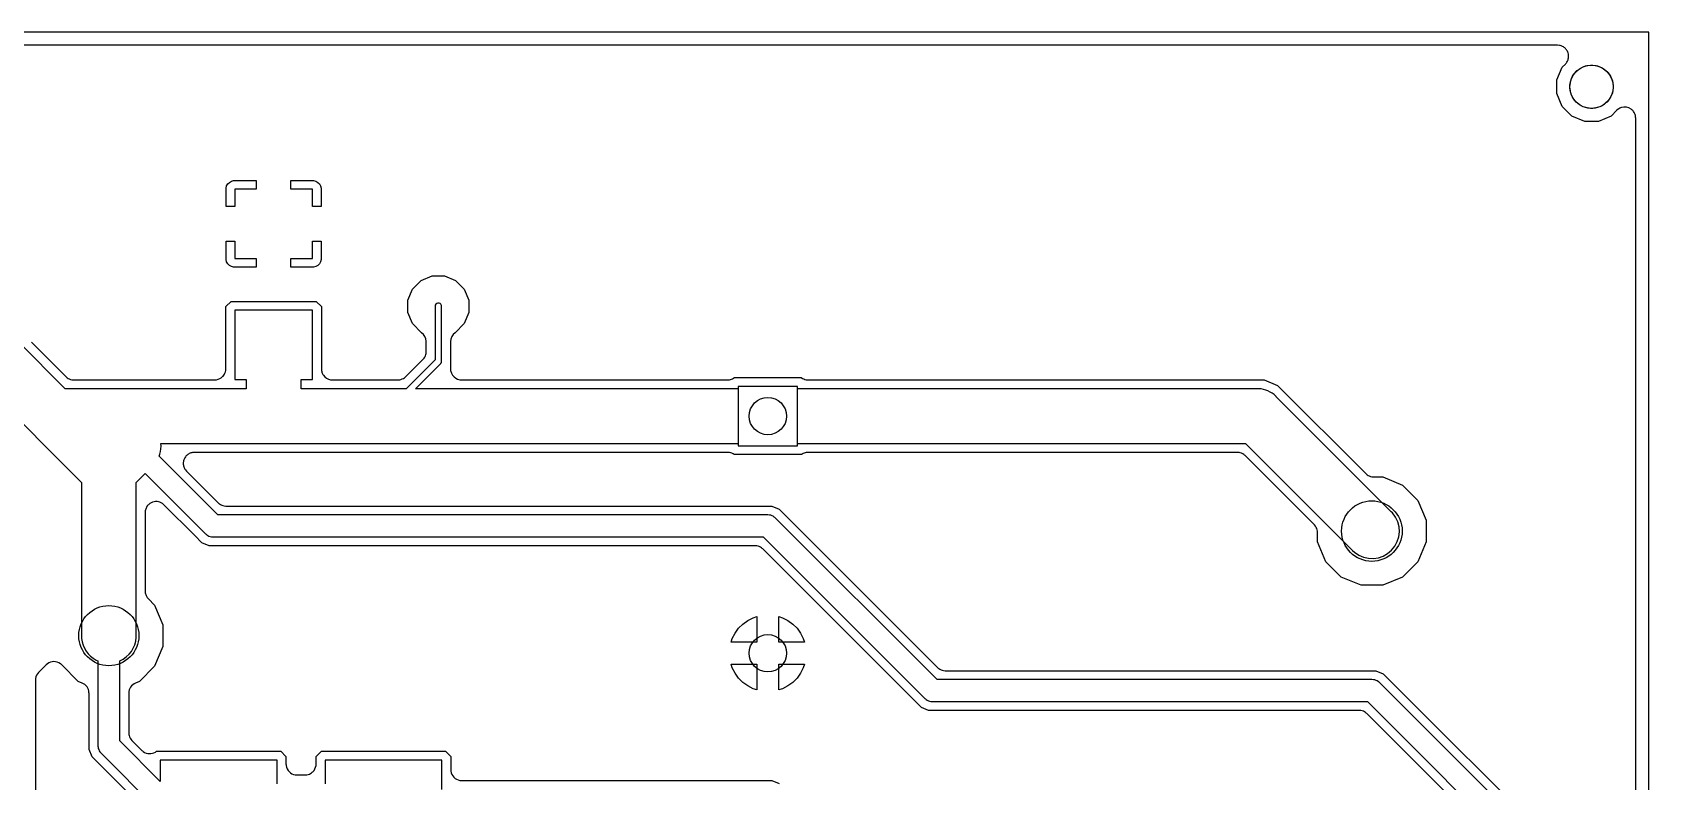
# Model space of a CAD drawing. Header units: millimetres. Extents: x 0 to 85.1, y 3.8 to 100.3.
# Drawn here: x 47.76 to 85.14, y 82.98 to 100.32 of the extents above; entities that cross this region are included whole.
import ezdxf

# ---------------------------------------------------------------- set-up
doc = ezdxf.new("R2010")
doc.units = ezdxf.units.MM

msp = doc.modelspace()

# ---------------------------------------------------------------- linework, layer by layer
at = {"layer": '16_copper'}
msp.add_lwpolyline([(65.456, 92.126), (64.084, 92.126), (64.084, 90.754), (65.456, 90.754)], close=True, dxfattribs=at)
at = {"layer": '1_copper'}
for points in [[(84.841, 5.804), (84.841, 98.336), (84.839, 98.356), (84.838, 98.376, 0.000218), (84.838, 98.376), (84.833, 98.397), (84.829, 98.415), (84.829, 98.415), (84.829, 98.415), (84.821, 98.434), (84.813, 98.451, 0.039246), (84.793, 98.485), (84.793, 98.485), (84.793, 98.486), (84.781, 98.5), (84.767, 98.516, 0.039248), (84.737, 98.542), (84.737, 98.542), (84.737, 98.542, 0.23957), (84.509, 98.578), (84.509, 98.578), (84.509, 98.578), (84.489, 98.57), (84.472, 98.563, 0.000217), (84.472, 98.563), (84.454, 98.552), (84.438, 98.542), (84.438, 98.542), (84.438, 98.542), (84.408, 98.517, 0.000661), (84.407, 98.516), (84.273, 98.382), (83.979, 98.26), (83.661, 98.26), (83.367, 98.382), (83.142, 98.607), (83.02, 98.901), (83.02, 99.219), (83.142, 99.513), (83.215, 99.586, 0.078396), (83.262, 99.65), (83.262, 99.651), (83.262, 99.651, 0.039032), (83.277, 99.687), (83.277, 99.687), (83.277, 99.687), (83.281, 99.705), (83.286, 99.726, 0.118225), (83.277, 99.844), (83.277, 99.844), (83.277, 99.844, 0.078397), (83.241, 99.915), (83.241, 99.915), (83.241, 99.915), (83.229, 99.929), (83.216, 99.945, 0.039247), (83.185, 99.971), (83.185, 99.971), (83.185, 99.971, 0.078614), (83.114, 100.007), (83.094, 100.012), (83.076, 100.017), (83.076, 100.017), (83.076, 100.017), (83.036, 100.02, 0.000661), (83.035, 100.02), (2.055, 100.02)], [(47.738, 93.15), (48.534, 92.354), (48.549, 92.342), (48.563, 92.329, 0.118893), (48.673, 92.283), (48.713, 92.28, 0.000218), (48.713, 92.28), (51.981, 92.28), (52.001, 92.282), (52.02, 92.283, 0.158654), (52.16, 92.354), (52.172, 92.368), (52.186, 92.384, 0.118668), (52.232, 92.494), (52.235, 92.534, 0.00044), (52.235, 92.534), (52.235, 93.973), (52.355, 94.093), (54.325, 94.093), (54.445, 93.973), (54.445, 92.534), (54.447, 92.514), (54.448, 92.495, 0.078613), (54.472, 92.419), (54.473, 92.419), (54.473, 92.419, 0.038808), (54.493, 92.385), (54.493, 92.385), (54.493, 92.385, 0.198683), (54.659, 92.283), (54.699, 92.28, 0.00044), (54.699, 92.28), (56.217, 92.28), (56.237, 92.282), (56.256, 92.283, 0.118891), (56.366, 92.328), (56.397, 92.354), (56.397, 92.354), (56.397, 92.354), (56.794, 92.752), (56.807, 92.767), (56.82, 92.782, 0.118893), (56.866, 92.892), (56.869, 92.931, 0.000218), (56.869, 92.932), (56.869, 93.164), (56.868, 93.173, 0.224704), (56.764, 93.369), (56.763, 93.37), (56.552, 93.581), (56.445, 93.84), (56.445, 94.12), (56.552, 94.379), (56.751, 94.578), (57.01, 94.685), (57.29, 94.685), (57.549, 94.578), (57.748, 94.379), (57.855, 94.12), (57.855, 93.84), (57.748, 93.581), (57.537, 93.37), (57.536, 93.37, 0.240727), (57.431, 93.164), (57.431, 92.534), (57.433, 92.514), (57.434, 92.495, 0.078613), (57.459, 92.419), (57.459, 92.419), (57.459, 92.419, 0.038808), (57.479, 92.385), (57.479, 92.385), (57.48, 92.385, 0.198683), (57.645, 92.283), (57.685, 92.28, 0.00044), (57.685, 92.28), (63.843, 92.28), (63.863, 92.282), (63.882, 92.283, 0.098221), (63.975, 92.318), (63.992, 92.328), (63.992, 92.328), (63.992, 92.328), (63.995, 92.331), (65.545, 92.331), (65.547, 92.329, 0.118883), (65.657, 92.283), (65.696, 92.28, 0.000228), (65.697, 92.28), (76.247, 92.28), (76.556, 92.152), (78.599, 90.109), (78.614, 90.097), (78.628, 90.084, 0.118893), (78.738, 90.038), (78.778, 90.035, 0.000218), (78.778, 90.035), (78.99, 90.035), (79.451, 89.844), (79.804, 89.491), (79.995, 89.03), (79.995, 88.53), (79.804, 88.069), (79.451, 87.716), (78.99, 87.525), (78.49, 87.525), (78.029, 87.716), (77.676, 88.069), (77.485, 88.53), (77.485, 88.742), (77.483, 88.761), (77.482, 88.781, 0.118891), (77.437, 88.891), (77.411, 88.921), (77.411, 88.921), (77.411, 88.921), (75.806, 90.526), (75.791, 90.538), (75.777, 90.551, 0.118893), (75.667, 90.597), (75.627, 90.6, 0.000218), (75.627, 90.6), (65.697, 90.6), (65.677, 90.598), (65.658, 90.597, 0.098221), (65.565, 90.562), (65.548, 90.552), (65.548, 90.552), (65.548, 90.552), (65.545, 90.549), (63.995, 90.549), (63.993, 90.551, 0.118883), (63.883, 90.597), (63.844, 90.6, 0.000228), (63.843, 90.6), (51.505, 90.6), (51.486, 90.598), (51.466, 90.597, 0.039465), (51.427, 90.588), (51.41, 90.581), (51.39, 90.572), (51.39, 90.572), (51.39, 90.572), (51.374, 90.563), (51.356, 90.552, 0.078836), (51.3, 90.496), (51.289, 90.477), (51.279, 90.462, 0.000221), (51.279, 90.462), (51.271, 90.442), (51.264, 90.425), (51.264, 90.425), (51.264, 90.425), (51.259, 90.404), (51.255, 90.386, 0.078833), (51.254, 90.307), (51.259, 90.286), (51.264, 90.268), (51.264, 90.268), (51.264, 90.268), (51.272, 90.248), (51.279, 90.231, 0.039465), (51.299, 90.197), (51.325, 90.167, 0.000659), (51.326, 90.166), (52.059, 89.433), (52.074, 89.421), (52.088, 89.408, 0.118893), (52.198, 89.362), (52.238, 89.359, 0.000218), (52.238, 89.359), (64.861, 89.359), (65.03, 89.289), (68.696, 85.623), (68.711, 85.611), (68.725, 85.598, 0.118893), (68.835, 85.552), (68.875, 85.549, 0.000218), (68.875, 85.549), (78.831, 85.549), (79, 85.479), (82.939, 81.54)], [(82.73, 81.46), (78.92, 85.27), (78.905, 85.282), (78.89, 85.295, 0.118893), (78.78, 85.341), (78.74, 85.344, 0.000218), (78.74, 85.344), (68.685, 85.344), (64.95, 89.08), (64.935, 89.092), (64.92, 89.105, 0.118893), (64.81, 89.151), (64.77, 89.154, 0.000218), (64.77, 89.154), (52.048, 89.154), (50.692, 90.51), (50.71, 90.56, 0.097684), (50.733, 90.805), (64.084, 90.805), (64.084, 90.754), (65.456, 90.754), (65.456, 90.805), (75.817, 90.805), (78.291, 88.331), (78.338, 88.289, 0.920724), (79.218, 89.199), (79.189, 89.229), (76.529, 91.889), (76.523, 91.894), (76.518, 91.9, 0.1754), (76.122, 92.074), (76.08, 92.075), (65.456, 92.075), (65.456, 92.126), (64.084, 92.126), (64.084, 92.075), (56.623, 92.075), (57.204, 92.656), (57.209, 92.663), (57.214, 92.669, 0.087651), (57.224, 92.694), (57.225, 92.701), (57.226, 92.71), (57.226, 93.98), (57.223, 94.002, 0.866051), (57.074, 93.98), (57.074, 92.742), (56.407, 92.075), (53.975, 92.075), (53.975, 92.288), (54.24, 92.288), (54.24, 93.888), (52.44, 93.888), (52.44, 92.288), (52.705, 92.288), (52.705, 92.075), (48.523, 92.075), (47.439, 93.159)], [(46.776, 92.026), (48.895, 89.907), (48.895, 86.36), (48.898, 86.297, 0.253265), (49.237, 85.797), (49.276, 85.779), (49.276, 83.82), (49.278, 83.801), (49.279, 83.781, 0.118891), (49.324, 83.671), (49.35, 83.641), (49.35, 83.64), (49.35, 83.64), (50.62, 82.37)], [(53.42, 82.934), (53.42, 83.48), (50.72, 83.48), (50.72, 82.989), (49.784, 83.925), (49.784, 85.778), (49.785, 85.779, 0.279833), (50.164, 86.318), (50.165, 86.36), (50.165, 89.907), (50.371, 90.113), (51.763, 88.72), (51.778, 88.708), (51.793, 88.695, 0.118893), (51.903, 88.649), (51.943, 88.646, 0.000218), (51.943, 88.646), (64.665, 88.646), (68.4, 84.91), (68.415, 84.898), (68.43, 84.885, 0.118893), (68.54, 84.839), (68.58, 84.836, 0.000218), (68.58, 84.836), (78.635, 84.836), (82.296, 81.175)], [(82.017, 81.164), (78.624, 84.557), (78.609, 84.569), (78.595, 84.582, 0.118893), (78.485, 84.628), (78.445, 84.631, 0.000218), (78.445, 84.631), (68.489, 84.631), (68.32, 84.701), (64.654, 88.367), (64.64, 88.379), (64.625, 88.392, 0.118893), (64.515, 88.438), (64.475, 88.441, 0.000218), (64.475, 88.441), (51.852, 88.441), (51.683, 88.511), (51.518, 88.676), (50.804, 89.39), (50.788, 89.404), (50.774, 89.416), (50.773, 89.416), (50.773, 89.416, 0.281463), (50.509, 89.437), (50.509, 89.437), (50.509, 89.437, 0.039027), (50.475, 89.417), (50.475, 89.416), (50.475, 89.416, 0.039026), (50.445, 89.391), (50.445, 89.391), (50.445, 89.391, 0.039027), (50.419, 89.361), (50.419, 89.36), (50.419, 89.36), (50.409, 89.345), (50.398, 89.327, 0.039245), (50.383, 89.29), (50.383, 89.29), (50.383, 89.29, 0.039025), (50.373, 89.251), (50.373, 89.251), (50.373, 89.251), (50.37, 89.211, 0.000658), (50.37, 89.211), (50.37, 87.389), (50.372, 87.37), (50.373, 87.35, 0.039904), (50.382, 87.311), (50.39, 87.292), (50.397, 87.275, 0.039907), (50.418, 87.24), (50.444, 87.21), (50.444, 87.21), (50.444, 87.21), (50.588, 87.067), (50.777, 86.608), (50.777, 86.112), (50.588, 85.653), (50.237, 85.302), (50.146, 85.265, 0.303348), (49.989, 85.03), (49.989, 84.115), (49.991, 84.095), (49.992, 84.076, 0.118894), (50.037, 83.966), (50.063, 83.936, 0.000217), (50.063, 83.936), (50.295, 83.704), (50.309, 83.692), (50.325, 83.679, 0.303521), (50.607, 83.668), (50.623, 83.678), (50.623, 83.678), (50.624, 83.678), (50.632, 83.685), (53.505, 83.685), (53.625, 83.565), (53.625, 83.393), (53.627, 83.373), (53.628, 83.354, 0.325016), (53.839, 83.142), (53.879, 83.139, 0.00044), (53.879, 83.139), (54.071, 83.139), (54.091, 83.141), (54.11, 83.142, 0.11867), (54.22, 83.187), (54.234, 83.199), (54.25, 83.213, 0.158654), (54.322, 83.353), (54.325, 83.393, 0.00044), (54.325, 83.393), (54.325, 83.565), (54.445, 83.685), (57.315, 83.685), (57.435, 83.565), (57.435, 83.263), (57.437, 83.243), (57.438, 83.224, 0.325016), (57.649, 83.012), (57.689, 83.009, 0.00044), (57.689, 83.009), (64.861, 83.009), (65.03, 82.939)], [(50.441, 82.26), (49.141, 83.56), (49.071, 83.729), (49.071, 85.03), (49.07, 85.04, 0.292983), (48.914, 85.265), (48.823, 85.302), (48.44, 85.686), (48.424, 85.7), (48.41, 85.712), (48.41, 85.712), (48.409, 85.712, 0.324531), (48.111, 85.712), (48.081, 85.686, 0.000439), (48.08, 85.686), (47.964, 85.57), (47.964, 85.57), (47.904, 85.51, 0.158203), (47.833, 85.37), (47.83, 85.331, 0.000218), (47.83, 85.331), (47.83, 62.317)]]:
    msp.add_lwpolyline(points, format="xyb", dxfattribs=at)
for points in [[(52.24, 96.288), (52.24, 96.312), (52.24, 96.312), (52.24, 96.312), (52.24, 96.714), (52.254, 96.765), (52.28, 96.811), (52.317, 96.848), (52.363, 96.874), (52.414, 96.888), (52.94, 96.888), (52.94, 96.688), (52.44, 96.688), (52.44, 96.288)], [(54.24, 96.288), (54.24, 96.688), (53.74, 96.688), (53.74, 96.888), (54.266, 96.888), (54.317, 96.874), (54.363, 96.848), (54.4, 96.811), (54.426, 96.765), (54.44, 96.714), (54.44, 96.288)], [(52.414, 94.888), (52.363, 94.902), (52.317, 94.928), (52.28, 94.965), (52.254, 95.011), (52.24, 95.062), (52.24, 95.488), (52.44, 95.488), (52.44, 95.088), (52.94, 95.088), (52.94, 94.888)], [(53.74, 95.088), (54.24, 95.088), (54.24, 95.488), (54.44, 95.488), (54.44, 95.062), (54.426, 95.011), (54.4, 94.965), (54.363, 94.928), (54.317, 94.902), (54.266, 94.888), (53.74, 94.888)], [(63.921, 86.208), (63.949, 86.294), (64.012, 86.418), (64.094, 86.531), (64.193, 86.629), (64.306, 86.711), (64.43, 86.775), (64.516, 86.802), (64.516, 86.208)], [(65.024, 86.208), (65.024, 86.802), (65.11, 86.775), (65.234, 86.711), (65.347, 86.629), (65.446, 86.531), (65.528, 86.418), (65.591, 86.294), (65.619, 86.208)], [(64.43, 85.133), (64.306, 85.196), (64.193, 85.278), (64.094, 85.377), (64.012, 85.489), (63.949, 85.614), (63.921, 85.7), (64.516, 85.7), (64.516, 85.105)]]:
    msp.add_lwpolyline(points, close=True, dxfattribs=at)
msp.add_lwpolyline([(65.024, 85.7), (65.619, 85.7), (65.591, 85.614), (65.528, 85.489), (65.446, 85.377), (65.347, 85.278), (65.234, 85.196), (65.11, 85.133), (65.082, 85.124, 0.000026), (65.082, 85.124), (65.024, 85.105)], format="xyb", close=True, dxfattribs=at)
msp.add_lwpolyline([(57.23, 82.804), (57.23, 83.48), (54.53, 83.48), (54.53, 82.934)], dxfattribs=at)
at = {"layer": 'drills_NPTH'}
msp.add_circle((83.82, 99.06), 0.5, dxfattribs=at)
at = {"layer": 'drills_PTH'}
for centre, radius in [((64.77, 91.44), 0.432), ((78.74, 88.78), 0.7), ((49.53, 86.36), 0.695), ((64.77, 85.954), 0.432)]:
    msp.add_circle(centre, radius, dxfattribs=at)
at = {"layer": 'holes'}
msp.add_lwpolyline([(84.32, 99.032), (84.314, 98.976), (84.301, 98.921), (84.283, 98.868), (84.258, 98.818), (84.228, 98.77), (84.193, 98.726), (84.154, 98.687), (84.11, 98.652), (84.062, 98.622), (84.012, 98.597), (83.959, 98.579), (83.904, 98.566), (83.848, 98.56), (83.792, 98.56), (83.736, 98.566), (83.681, 98.579), (83.628, 98.597), (83.578, 98.622), (83.53, 98.652), (83.486, 98.687), (83.447, 98.726), (83.412, 98.77), (83.382, 98.818), (83.357, 98.868), (83.339, 98.921), (83.326, 98.976), (83.32, 99.032), (83.32, 99.088), (83.326, 99.144), (83.339, 99.199), (83.357, 99.252), (83.382, 99.302), (83.412, 99.35), (83.447, 99.394), (83.486, 99.433), (83.53, 99.468), (83.578, 99.498), (83.628, 99.523), (83.681, 99.541), (83.736, 99.554), (83.792, 99.56), (83.848, 99.56), (83.904, 99.554), (83.959, 99.541), (84.012, 99.523), (84.062, 99.498), (84.11, 99.468), (84.154, 99.433), (84.193, 99.394), (84.228, 99.35), (84.258, 99.302), (84.283, 99.252), (84.301, 99.199), (84.314, 99.144), (84.32, 99.088), (84.32, 99.032)], close=True, dxfattribs=at)
at = {"layer": 'outline'}
msp.add_lwpolyline([(0, 3.81), (85.141, 3.81), (85.141, 100.32), (0, 100.32), (0, 3.81)], close=True, dxfattribs=at)

doc.saveas('drawing.dxf')
